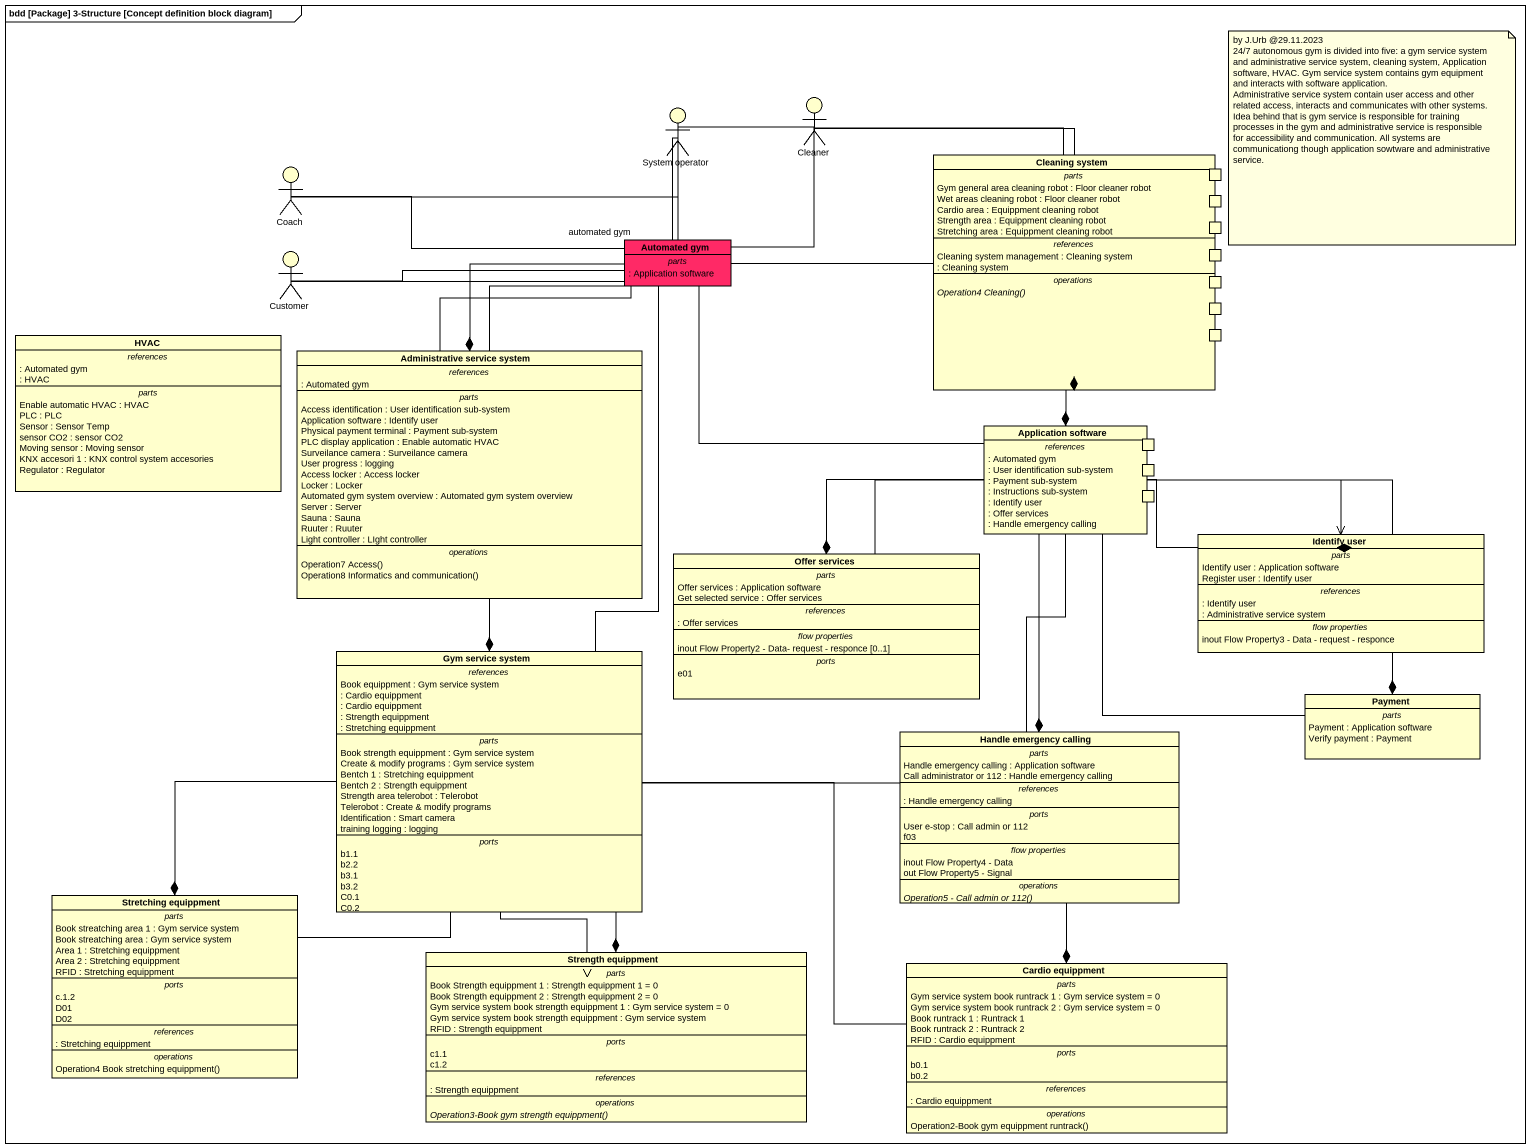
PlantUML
@startuml
mainframe bdd [Package] 3-Structure [Concept definition block diagram]
allowmixing
hide circle
hide empty members
actor Cleaner #FFFFCC
actor "System operator" as System_operator #FFFFCC
actor Coach #FFFFCC
class "Cleaning system" as Cleaning_system #FFFFCC {
  -- parts --
  Gym general area cleaning robot : Floor cleaner robot
  Wet areas cleaning robot : Floor cleaner robot
  Cardio area : Equippment cleaning robot
  Strength area : Equippment cleaning robot
  Stretching area : Equippment cleaning robot
  -- references --
  Cleaning system management : Cleaning system
  : Cleaning system
  -- operations --
  {abstract} Operation4 Cleaning()
}
actor Customer #FFFFCC
class "Automated gym" as Automated_gym #FF2966 {
  -- parts --
  : Application software
}
class HVAC #FFFFCC {
  -- references --
  : Automated gym
  : HVAC
  -- parts --
  Enable automatic HVAC : HVAC
  PLC : PLC
  Sensor : Sensor Temp
  sensor CO2 : sensor CO2
  Moving sensor : Moving sensor
  KNX accesori 1 : KNX control system accesories
  Regulator : Regulator
}
class "Administrative service system" as Administrative_service #FFFFCC {
  -- references --
  : Automated gym
  -- parts --
  Access identification : User identification sub-system
  Application software : Identify user
  Physical payment terminal : Payment sub-system
  PLC display application : Enable automatic HVAC
  Surveilance camera : Surveilance camera
  User progress : logging
  Access locker : Access locker
  Locker : Locker
  Automated gym system overview : Automated gym system overview
  Server : Server
  Sauna : Sauna
  Ruuter : Ruuter
  Light controller : LIght controller
  -- operations --
  Operation7 Access()
  Operation8 Informatics and communication()
}
class "Application software" as Application_software #FFFFCC {
  -- references --
  : Automated gym
  : User identification sub-system
  : Payment sub-system
  : Instructions sub-system
  : Identify user
  : Offer services
  : Handle emergency calling
}
class "Offer services" as Offer_services #FFFFCC {
  -- parts --
  Offer services : Application software
  Get selected service : Offer services
  -- references --
  : Offer services
  -- flow properties --
  inout Flow Property2 - Data- request - responce [0..1]
  -- ports --
  e01
}
class "Identify user" as Identify_user #FFFFCC {
  -- parts --
  Identify user : Application software
  Register user : Identify user
  -- references --
  : Identify user
  : Administrative service system
  -- flow properties --
  inout Flow Property3 - Data - request - responce
}
class "Gym service system" as Gym_service_system #FFFFCC {
  -- references --
  Book equippment : Gym service system
  : Cardio equippment
  : Cardio equippment
  : Strength equippment
  : Stretching equippment
  -- parts --
  Book strength equippment : Gym service system
  Create & modify programs : Gym service system
  Bentch 1 : Stretching equippment
  Bentch 2 : Strength equippment
  Strength area telerobot : Telerobot
  Telerobot : Create & modify programs
  Identification : Smart camera
  training logging : logging
  -- ports --
  b1.1
  b2.2
  b3.1
  b3.2
  C0.1
  C0.2
}
class Payment #FFFFCC {
  -- parts --
  Payment : Application software
  Verify payment : Payment
}
class "Handle emergency calling" as Handle_emergency_calling #FFFFCC {
  -- parts --
  Handle emergency calling : Application software
  Call administrator or 112 : Handle emergency calling
  -- references --
  : Handle emergency calling
  -- ports --
  User e-stop : Call admin or 112
  f03
  -- flow properties --
  inout Flow Property4 - Data
  out Flow Property5 - Signal
  -- operations --
  {abstract} Operation5 - Call admin or 112()
}
class "Stretching equippment" as Stretching_equippment #FFFFCC {
  -- parts --
  Book streatching area 1 : Gym service system
  Book streatching area : Gym service system
  Area 1 : Stretching equippment
  Area 2 : Stretching equippment
  RFID : Stretching equippment
  -- ports --
  c.1.2
  D01
  D02
  -- references --
  : Stretching equippment
  -- operations --
  Operation4 Book stretching equippment()
}
class "Strength equippment" as Strength_equippment #FFFFCC {
  -- parts --
  Book Strength equippment 1 : Strength equippment 1 = 0
  Book Strength equippment 2 : Strength equippment 2 = 0
  Gym service system book strength equippment 1 : Gym service system = 0
  Gym service system book strength equippment : Gym service system
  RFID : Strength equippment
  -- ports --
  c1.1
  c1.2
  -- references --
  : Strength equippment
  -- operations --
  {abstract} Operation3-Book gym strength equippment()
}
class "Cardio equippment" as Cardio_equippment #FFFFCC {
  -- parts --
  Gym service system book runtrack 1 : Gym service system = 0
  Gym service system book runtrack 2 : Gym service system = 0
  Book runtrack 1 : Runtrack 1
  Book runtrack 2 : Runtrack 2
  RFID : Cardio equippment
  -- ports --
  b0.1
  b0.2
  -- references --
  : Cardio equippment
  -- operations --
  Operation2-Book gym equippment runtrack()
}
Cleaner -right- Cleaning_system
Cleaner -- Automated_gym
System_operator -- Automated_gym
Coach "automated gym" -right- Automated_gym
Customer -right- Automated_gym
Automated_gym -right-* Cleaning_system
Automated_gym --* Administrative_service
Automated_gym -right-* Application_software
Automated_gym --* Gym_service_system
Application_software --* Offer_services
Application_software *-right-> Identify_user
Application_software --* Payment
Application_software --* Handle_emergency_calling
Gym_service_system --* Stretching_equippment
Gym_service_system <--* Strength_equippment
Gym_service_system -right-* Cardio_equippment
note as N1
  by J.Urb @29.11.2023
  24/7 autonomous gym is divided into five: a gym service system and administrative service system, cleaning system, Application software, HVAC. Gym service system contains gym equipment and interacts with software application.
  Administrative service system contain user access and other related access, interacts and communicates with other systems.
  Idea behind that is gym service is responsible for training processes in the gym and administrative service is responsible for accessibility and communication. All systems are communicationg though application sowtware and administrative service.
end note
@enduml
